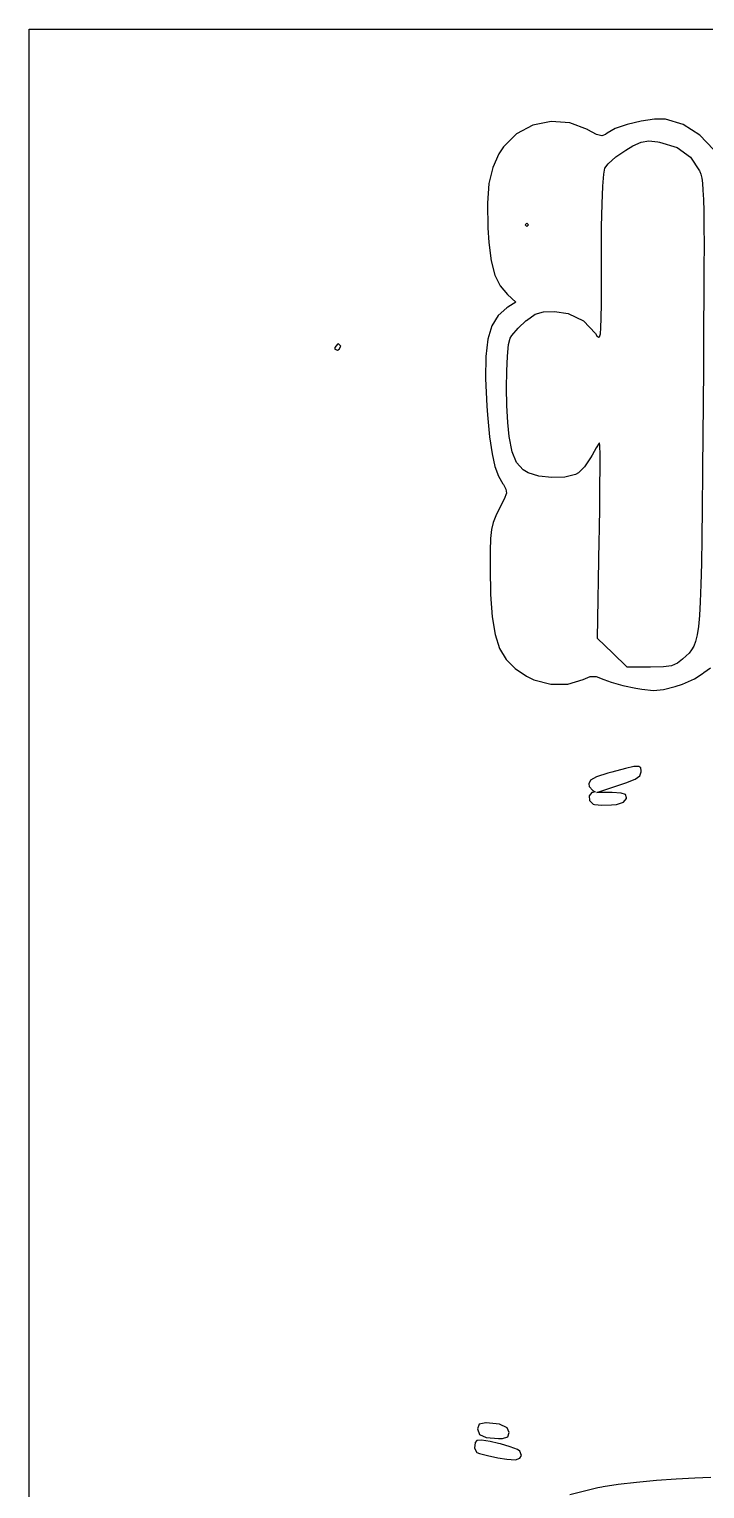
# Model space of a CAD drawing. Header units: millimetres. Extents: x 50.1 to 68.4, y -79.8 to -30.
# Drawn here: x 50.07 to 57.99, y -47.07 to -29.99 of the extents above; entities that cross this region are included whole.
import ezdxf

# ---------------------------------------------------------------- set-up
doc = ezdxf.new("R2010")
doc.units = ezdxf.units.MM
doc.layers.add('B.Silkscreen', color=31, linetype='CONTINUOUS', true_color=0xe8b2a7)

msp = doc.modelspace()

# ---------------------------------------------------------------- linework, layer by layer
at = {"layer": 'B.Silkscreen', "linetype": 'CONTINUOUS'}
for p, q in [((50.073148, -52.064296), (50.071848, -29.98827)), ((50.071848, -29.98827), (54.163434, -29.98827)), ((54.163434, -29.98827), (58.255021, -29.98827)), ((56.187021, -31.068129), (55.972923, -31.112242)), ((56.405387, -31.083226), (56.187021, -31.068129)), ((56.610659, -31.161033), (56.405387, -31.083226)), ((57.239251, -31.064196), (57.076828, -31.10334)), ((57.397122, -31.041548), (57.239251, -31.064196)), ((57.524109, -31.04174), (57.397122, -31.041548)), ((57.52427, -31.041761), (57.524109, -31.04174)), ((57.733767, -31.104763), (57.52427, -31.041761)), ((55.78045, -31.21207), (55.626962, -31.364114)), ((55.972923, -31.112242), (55.78045, -31.21207)), ((56.616922, -31.164659), (56.610659, -31.161033)), ((56.717586, -31.21963), (56.616922, -31.164659)), ((56.778885, -31.237386), (56.717586, -31.21963)), ((56.823434, -31.222022), (56.778885, -31.237386)), ((56.843654, -31.20574), (56.823434, -31.222022)), ((56.936185, -31.152636), (56.843654, -31.20574)), ((57.076828, -31.10334), (56.936185, -31.152636)), ((57.928684, -31.228093), (57.733767, -31.104763)), ((58.089038, -31.397788), (57.928684, -31.228093)), ((55.626962, -31.364114), (55.57337, -31.446336)), ((56.945067, -31.483413), (57.058986, -31.404418)), ((57.058986, -31.404418), (57.143232, -31.355292)), ((57.143232, -31.355292), (57.241406, -31.310961)), ((57.241406, -31.310961), (57.328823, -31.297076)), ((57.328823, -31.297076), (57.435572, -31.305754)), ((57.435572, -31.305754), (57.456334, -31.308868)), ((57.456334, -31.308868), (57.660422, -31.372913)), ((57.660422, -31.372913), (57.820164, -31.487559)), ((55.501117, -31.606624), (55.457462, -31.795258)), ((55.57337, -31.446336), (55.501117, -31.606624)), ((56.816209, -31.615976), (56.85546, -31.563545)), ((56.85546, -31.563545), (56.945067, -31.483413)), ((57.820164, -31.487559), (57.925183, -31.645601)), ((56.791225, -31.826131), (56.802369, -31.685775)), ((56.802369, -31.685775), (56.816209, -31.615976)), ((57.925183, -31.645601), (57.927882, -31.652238)), ((57.927882, -31.652238), (57.939543, -31.687211)), ((57.939543, -31.687211), (57.949451, -31.732119)), ((57.949451, -31.732119), (57.957684, -31.792342)), ((55.457462, -31.795258), (55.439641, -32.026678)), ((56.782926, -32.033158), (56.791225, -31.826131)), ((57.957684, -31.792342), (57.964319, -31.873259)), ((57.964319, -31.873259), (57.969433, -31.980248)), ((55.439641, -32.026678), (55.44489, -32.315324)), ((56.77762, -32.30297), (56.782926, -32.033158)), ((57.969433, -31.980248), (57.973101, -32.118689)), ((57.973101, -32.118689), (57.975402, -32.29396)), ((55.881818, -32.278739), (55.90044, -32.260118)), ((55.90044, -32.297361), (55.881818, -32.278739)), ((55.90044, -32.260118), (55.919062, -32.278739)), ((55.919062, -32.278739), (55.90044, -32.297361)), ((55.44489, -32.315324), (55.455857, -32.483962)), ((56.775458, -32.631681), (56.77762, -32.30297)), ((57.975402, -32.29396), (57.976411, -32.51144)), ((55.455857, -32.483962), (55.483324, -32.701485)), ((56.775414, -32.680858), (56.775458, -32.631681)), ((57.976411, -32.51144), (57.976205, -32.776507)), ((55.483324, -32.701485), (55.52647, -32.86672)), ((56.775231, -32.975016), (56.775414, -32.680858)), ((57.976205, -32.776507), (57.974862, -33.094542)), ((55.52647, -32.86672), (55.589238, -32.992968)), ((56.774437, -33.202156), (56.775231, -32.975016)), ((55.589238, -32.992968), (55.675569, -33.093525)), ((55.675569, -33.093525), (55.771045, -33.182009)), ((57.974862, -33.094542), (57.972457, -33.470922)), ((55.665564, -33.251345), (55.565813, -33.341642)), ((55.677977, -33.24299), (55.665564, -33.251345)), ((55.771045, -33.182009), (55.677977, -33.24299)), ((56.000597, -33.325664), (56.096019, -33.295081)), ((56.096019, -33.295081), (56.224216, -33.292328)), ((56.224216, -33.292328), (56.384001, -33.316532)), ((56.384001, -33.316532), (56.565675, -33.402711)), ((56.772419, -33.369749), (56.774437, -33.202156)), ((55.492972, -33.460852), (55.445214, -33.61766)), ((55.565813, -33.341642), (55.492972, -33.460852)), ((55.724398, -33.574399), (55.798986, -33.487396)), ((55.798986, -33.487396), (55.894604, -33.399677)), ((55.894604, -33.399677), (55.897706, -33.397181)), ((55.897706, -33.397181), (56.000597, -33.325664)), ((56.565675, -33.402711), (56.70409, -33.548926)), ((56.762257, -33.556169), (56.768564, -33.485263)), ((56.768564, -33.485263), (56.772419, -33.369749)), ((57.972457, -33.470922), (57.969069, -33.911027)), ((55.445214, -33.61766), (55.420707, -33.820751)), ((55.686581, -33.680886), (55.705461, -33.604515)), ((55.705461, -33.604515), (55.724398, -33.574399)), ((56.70409, -33.548926), (56.722491, -33.575927)), ((56.722491, -33.575927), (56.739834, -33.594031)), ((56.739834, -33.594031), (56.752885, -33.589935)), ((56.752885, -33.589935), (56.762257, -33.556169)), ((53.652801, -33.714472), (53.650823, -33.732552)), ((53.650823, -33.732552), (53.682595, -33.744267)), ((53.684135, -33.674509), (53.652801, -33.714472)), ((53.682595, -33.744267), (53.702705, -33.734121)), ((53.694699, -33.672574), (53.684135, -33.674509)), ((53.723695, -33.69687), (53.694699, -33.672574)), ((53.702705, -33.734121), (53.723695, -33.69687)), ((55.420707, -33.820751), (55.417624, -34.07881)), ((55.665629, -33.989517), (55.673251, -33.814801)), ((55.673251, -33.814801), (55.686581, -33.680886)), ((55.663872, -34.188286), (55.665629, -33.989517)), ((57.969069, -33.911027), (57.964772, -34.420235)), ((55.417624, -34.07881), (55.434134, -34.400521)), ((55.668135, -34.394364), (55.663872, -34.188286)), ((55.434134, -34.400521), (55.441791, -34.502102)), ((55.441791, -34.502102), (55.465765, -34.759663)), ((55.678575, -34.591004), (55.668135, -34.394364)), ((57.964772, -34.420235), (57.962381, -34.698889)), ((55.694683, -34.756346), (55.678575, -34.591004)), ((55.465765, -34.759663), (55.493241, -34.957943)), ((55.728328, -34.937364), (55.694683, -34.756346)), ((56.746964, -34.835852), (56.713153, -34.888)), ((56.753934, -34.829912), (56.746964, -34.835852)), ((56.75681, -34.865651), (56.753934, -34.829912)), ((57.962381, -34.698889), (57.958245, -35.178874)), ((55.493241, -34.957943), (55.526543, -35.108329)), ((55.779704, -35.061551), (55.728328, -34.937364)), ((56.648134, -35.007628), (56.576979, -35.110904)), ((56.665185, -34.976425), (56.648134, -35.007628)), ((56.713153, -34.888), (56.665185, -34.976425)), ((56.75829, -34.966873), (56.75681, -34.865651)), ((56.758414, -35.124589), (56.75829, -34.966873)), ((55.526543, -35.108329), (55.567994, -35.222208)), ((55.857788, -35.146044), (55.779704, -35.061551)), ((55.918316, -35.183339), (55.857788, -35.146044)), ((56.04089, -35.222229), (55.918316, -35.183339)), ((56.507168, -35.181264), (56.471106, -35.200519)), ((56.576979, -35.110904), (56.507168, -35.181264)), ((56.75722, -35.329811), (56.758414, -35.124589)), ((57.958245, -35.178874), (57.954326, -35.592507)), ((55.567994, -35.222208), (55.619918, -35.310967)), ((55.619918, -35.310967), (55.626318, -35.319856)), ((55.626318, -35.319856), (55.656745, -35.370947)), ((56.193606, -35.237986), (56.04089, -35.222229)), ((56.346875, -35.230714), (56.193606, -35.237986)), ((56.471106, -35.200519), (56.346875, -35.230714)), ((56.754747, -35.573548), (56.75722, -35.329811)), ((55.636057, -35.490328), (55.57862, -35.603385)), ((55.661046, -35.42031), (55.636057, -35.490328)), ((55.656745, -35.370947), (55.661046, -35.42031)), ((55.537442, -35.685019), (55.506916, -35.76165)), ((55.57862, -35.603385), (55.537442, -35.685019)), ((56.751034, -35.846812), (56.754747, -35.573548)), ((57.954326, -35.592507), (57.950191, -35.945132)), ((55.487754, -35.844093), (55.477325, -35.949515)), ((55.506916, -35.76165), (55.487754, -35.844093)), ((56.748999, -35.975147), (56.751034, -35.846812)), ((55.477325, -35.949515), (55.472998, -36.095085)), ((56.73006, -37.120382), (56.748999, -35.975147)), ((57.950191, -35.945132), (57.945407, -36.242089)), ((55.472998, -36.095085), (55.472141, -36.297968)), ((55.472141, -36.297968), (55.476988, -36.604644)), ((57.945407, -36.242089), (57.939539, -36.488722)), ((57.939539, -36.488722), (57.932153, -36.690372)), ((55.476988, -36.604644), (55.494784, -36.866476)), ((57.932153, -36.690372), (57.922816, -36.852382)), ((55.494784, -36.866476), (55.528918, -37.074045)), ((57.922816, -36.852382), (57.911094, -36.980094)), ((55.528918, -37.074045), (55.582763, -37.23741)), ((57.911094, -36.980094), (57.896553, -37.078849)), ((55.582763, -37.23741), (55.659693, -37.366635)), ((56.903412, -37.287977), (56.73006, -37.120382)), ((57.857276, -37.21086), (57.831674, -37.2548)), ((57.878758, -37.15399), (57.857276, -37.21086)), ((57.896553, -37.078849), (57.878758, -37.15399)), ((55.659693, -37.366635), (55.763084, -37.471782)), ((57.076763, -37.455572), (56.903412, -37.287977)), ((57.665157, -37.410999), (57.597052, -37.439531)), ((57.725803, -37.362464), (57.665157, -37.410999)), ((57.766371, -37.32526), (57.725803, -37.362464)), ((57.801517, -37.291152), (57.766371, -37.32526)), ((57.831674, -37.2548), (57.801517, -37.291152)), ((55.763084, -37.471782), (55.896307, -37.562911)), ((55.896307, -37.562911), (55.984851, -37.605942)), ((56.560211, -37.600403), (56.644458, -37.56377)), ((56.644458, -37.56377), (56.711641, -37.563947)), ((56.711641, -37.563947), (56.80262, -37.601022)), ((57.351408, -37.455572), (57.076763, -37.455572)), ((57.500046, -37.452504), (57.351408, -37.455572)), ((57.597052, -37.439531), (57.500046, -37.452504)), ((57.86351, -37.591307), (57.965934, -37.525619)), ((57.965934, -37.525619), (57.973237, -37.519497)), ((57.973237, -37.519497), (58.051765, -37.462489)), ((55.984851, -37.605942), (56.182524, -37.65552)), ((56.182524, -37.65552), (56.383328, -37.65422)), ((56.383328, -37.65422), (56.560026, -37.600498)), ((56.560026, -37.600498), (56.560211, -37.600403)), ((56.80262, -37.601022), (56.88729, -37.63305)), ((56.88729, -37.63305), (57.02758, -37.672275)), ((57.02758, -37.672275), (57.178388, -37.703853)), ((57.178388, -37.703853), (57.247836, -37.714944)), ((57.247836, -37.714944), (57.385097, -37.727601)), ((57.385097, -37.727601), (57.503069, -37.717942)), ((57.503069, -37.717942), (57.639092, -37.684387)), ((57.639092, -37.684387), (57.726146, -37.654382)), ((57.726146, -37.654382), (57.86351, -37.591307)), ((56.648023, -38.779501), (56.626686, -38.820102)), ((56.719096, -38.740304), (56.648023, -38.779501)), ((56.850497, -38.69719), (56.719096, -38.740304)), ((56.896701, -38.684453), (56.850497, -38.69719)), ((57.055723, -38.642568), (56.896701, -38.684453)), ((57.1563, -38.62038), (57.055723, -38.642568)), ((57.062594, -38.812112), (57.17056, -38.76786)), ((57.211808, -38.617836), (57.1563, -38.62038)), ((57.17056, -38.76786), (57.225727, -38.727474)), ((57.235624, -38.634883), (57.211808, -38.617836)), ((57.225727, -38.727474), (57.241202, -38.683088)), ((57.241122, -38.671469), (57.235624, -38.634883)), ((57.241202, -38.683088), (57.241122, -38.671469)), ((56.626686, -38.820102), (56.632628, -38.853267)), ((56.664155, -38.925129), (56.630445, -38.960967)), ((56.632628, -38.853267), (56.67324, -38.902021)), ((56.67324, -38.923746), (56.664155, -38.925129)), ((56.67324, -38.902021), (56.700686, -38.91626)), ((56.700686, -38.91626), (56.67324, -38.923746)), ((56.719795, -38.922933), (56.980499, -38.839496)), ((56.899432, -38.92481), (56.719795, -38.922933)), ((57.008056, -38.93021), (56.899432, -38.92481)), ((56.980499, -38.839496), (57.062594, -38.812112)), ((57.058773, -38.947796), (57.008056, -38.93021)), ((57.06795, -38.984129), (57.058773, -38.947796)), ((56.630445, -38.960967), (56.635596, -39.018003)), ((56.635596, -39.018003), (56.678291, -39.060557)), ((56.678291, -39.060557), (56.694947, -39.064879)), ((56.694947, -39.064879), (56.779926, -39.071626)), ((56.779926, -39.071626), (56.892119, -39.068699)), ((56.892119, -39.068699), (56.949584, -39.062836)), ((56.949584, -39.062836), (57.034297, -39.037978)), ((57.034297, -39.037978), (57.066706, -38.991862)), ((57.066706, -38.991862), (57.06795, -38.984129)), ((55.419181, -46.301402), (55.344572, -46.317632)), ((55.425587, -46.301389), (55.419181, -46.301402)), ((55.580076, -46.316743), (55.425587, -46.301389)), ((55.344572, -46.317632), (55.323167, -46.371382)), ((55.323167, -46.371382), (55.347334, -46.437815)), ((55.347334, -46.437815), (55.426323, -46.475418)), ((55.670982, -46.35995), (55.580076, -46.316743)), ((55.61557, -46.485471), (55.678684, -46.466191)), ((55.695601, -46.416954), (55.670982, -46.35995)), ((55.678684, -46.466191), (55.695601, -46.416954)), ((55.297033, -46.533096), (55.287749, -46.597931)), ((55.287749, -46.597931), (55.313856, -46.648358)), ((55.316633, -46.509757), (55.297033, -46.533096)), ((55.3711, -46.506446), (55.316633, -46.509757)), ((55.47091, -46.521433), (55.3711, -46.506446)), ((55.426323, -46.475418), (55.568295, -46.487097)), ((55.568295, -46.543472), (55.47091, -46.521433)), ((55.568295, -46.487097), (55.61557, -46.485471)), ((55.59103, -46.548617), (55.568295, -46.543472)), ((55.706425, -46.581898), (55.59103, -46.548617)), ((55.79206, -46.615175), (55.706425, -46.581898)), ((55.818114, -46.631956), (55.79206, -46.615175)), ((55.839119, -46.683945), (55.818114, -46.631956)), ((55.313856, -46.648358), (55.348244, -46.660219)), ((55.348244, -46.660219), (55.438735, -46.683261)), ((55.438735, -46.683261), (55.55992, -46.709889)), ((55.55992, -46.709889), (55.667762, -46.729063)), ((55.667762, -46.729063), (55.766955, -46.734072)), ((55.766955, -46.734072), (55.818762, -46.714025)), ((55.818762, -46.714025), (55.839119, -46.683945)), ((57.418058, -46.978478), (57.185632, -47.00006)), ((57.652079, -46.961039), (57.418058, -46.978478)), ((57.870517, -46.948964), (57.652079, -46.961039)), ((58.056192, -46.94347), (57.870517, -46.948964)), ((56.731854, -47.062179), (56.404692, -47.146712)), ((56.779926, -47.053404), (56.731854, -47.062179)), ((56.794282, -47.050783), (56.779926, -47.053404)), ((56.97198, -47.024568), (56.794282, -47.050783)), ((57.185632, -47.00006), (56.97198, -47.024568))]:
    msp.add_line(p, q, dxfattribs=at)

doc.saveas('drawing.dxf')
